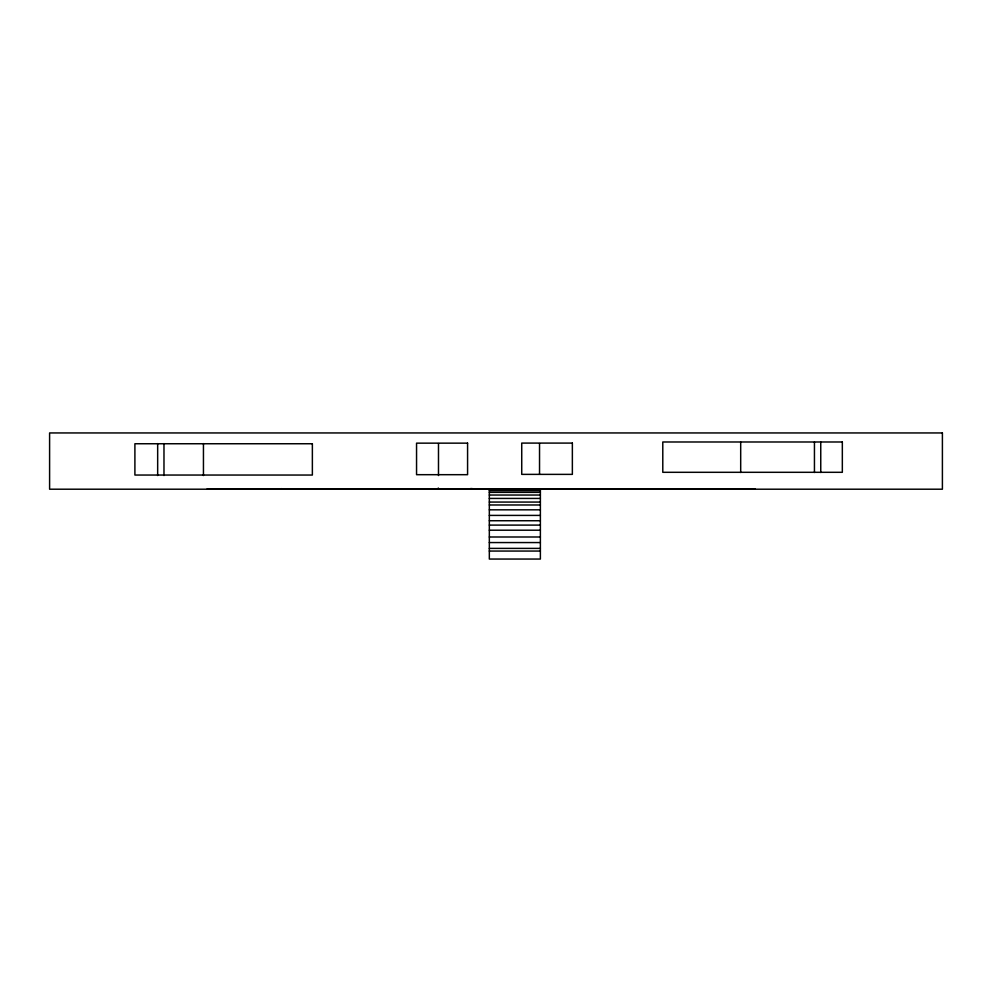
<?xml version="1.0" encoding="UTF-8"?>
<svg xmlns="http://www.w3.org/2000/svg" width="992" height="992" viewBox="0 0 992 992"><rect width="100%" height="100%" fill="white"/><g stroke="black" fill="none" stroke-linecap="round" stroke-linejoin="round"><path stroke-width="1.49" d="M597.655 488.932L755.148 488.932M489.329 490.668L540.38 490.668M489.329 492.367L540.38 492.367M489.329 495.033L540.38 495.033M489.329 498.43L540.38 498.43M489.329 502.064L540.38 502.064M489.329 504.978L540.38 504.978M489.329 509.826L540.38 509.826M489.329 515.406L540.38 515.406M489.329 520.738L540.38 520.738M489.329 525.103L540.38 525.103M489.329 530.199L540.38 530.199M489.329 536.994L540.38 536.994M489.329 542.562L540.38 542.562M489.329 548.39L540.38 548.39M489.329 551.056L540.38 551.056M470.704 488.535L478.417 489.205M281.257 488.647L284.146 489.205M820.756 442.06L820.756 472.477M814.444 442.06L814.444 472.477M740.689 442.06L740.689 472.477M657.051 489.205L206.857 489.205M540.38 488.721L540.38 559.054L489.329 559.054L489.329 488.721M539.536 443.585L539.536 474.002M438.489 443.585L438.489 475.528M438.278 488.002L438.278 489.205M203.447 443.585L203.447 475.528M163.978 443.585L163.978 475.528M157.666 443.585L157.666 475.528M942.4 432.946L49.6 432.946L49.6 489.205L942.4 489.205L942.4 432.946M842.332 441.986L662.792 441.986L662.792 472.304L842.332 472.304L842.332 441.986M467.579 443.151L416.553 443.151L416.553 474.684L467.579 474.684L467.579 443.151M572.359 443.089L521.73 443.089L521.73 474.374L572.359 474.374L572.359 443.089M312.368 443.746L134.9 443.746L134.9 475.044L312.368 475.044L312.368 443.746"/></g></svg>
